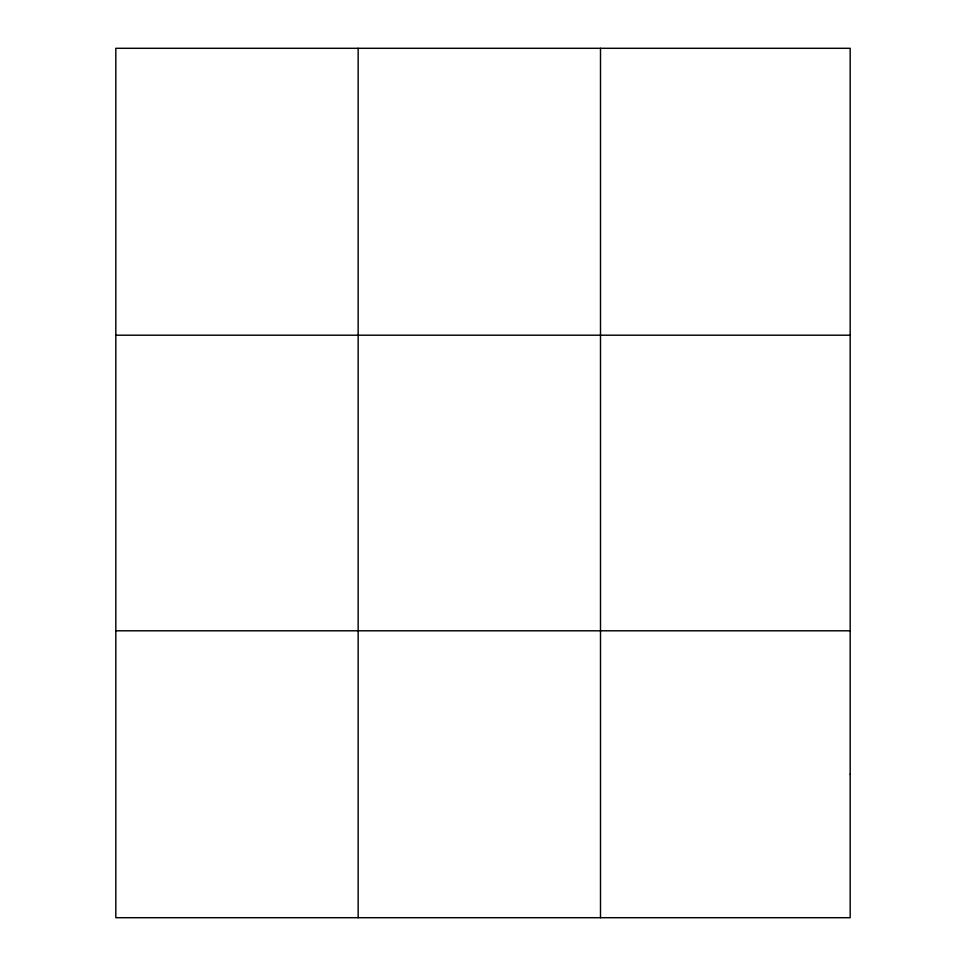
<?xml version="1.0" encoding="UTF-8"?>
<svg xmlns="http://www.w3.org/2000/svg" width="966" height="966" viewBox="0 0 966 966"><rect width="100%" height="100%" fill="white"/><g stroke="black" fill="none" stroke-linecap="round" stroke-linejoin="round"><path stroke-width="1.45" d="M358.157 917.7L358.157 48.3M600.502 917.7L600.502 48.3M115.823 335.202L850.177 335.202M115.823 630.798L850.177 630.798M850.177 774.249L850.177 917.7L115.823 917.7L115.823 48.3L850.177 48.3L850.177 774.249"/></g></svg>
